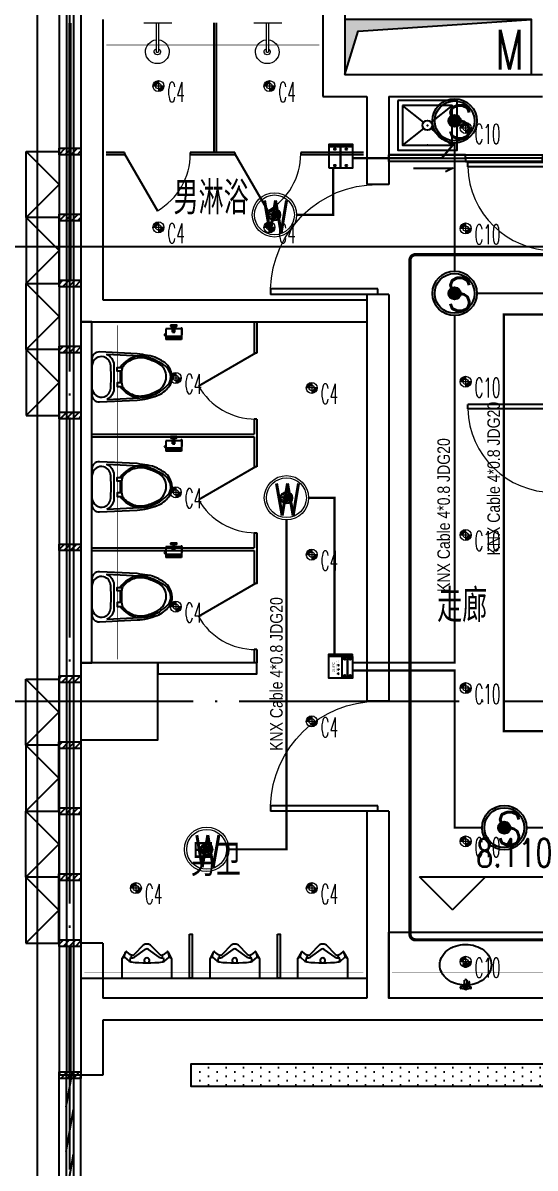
# Model space of a CAD drawing. Extents: x -621157 to 1764546, y -106808 to 741893.
# Drawn here: x 370495 to 375156, y 125754 to 136170 of the extents above; entities that cross this region are included whole.
import ezdxf
from ezdxf.enums import TextEntityAlignment as Align

# ---------------------------------------------------------------- set-up
doc = ezdxf.new("R2010")
doc.units = 0
doc.header["$LTSCALE"] = 1000
doc.header["$MEASUREMENT"] = 0
doc.linetypes.add('XREF-A-101-平面图_t3$0$__DASH', pattern=[0.35, 0.25, -0.1])
doc.linetypes.add('XREF-A-101-平面图_t3$0$DOTE', pattern=[2.42, 2, -0.2, 0.02, -0.2])
for name, color, linetype in [('0-底图', 7, 'Continuous'), ('abb-light', 7, 'Continuous'), ('KNX line', 3, 'Continuous'), ('L_ELEM', 40, 'Continuous'), ('push-button(abb)', 1, 'Continuous'), ('SIG_TEXT', 2, 'Continuous'), ('WIRE-控制', 6, 'Continuous'), ('WIRE-照明', 4, 'Continuous'), ('XREF-A-101-平面图_t3$0$A-COLUMN', 8, 'Continuous'), ('XREF-A-101-平面图_t3$0$A-CURTWALL', 8, 'Continuous'), ('XREF-A-101-平面图_t3$0$A-DIM_ELEV', 8, 'Continuous'), ('XREF-A-101-平面图_t3$0$A-DOTE', 8, 'Continuous'), ('XREF-A-101-平面图_t3$0$A-PUB_HATCH', 8, 'Continuous'), ('XREF-A-101-平面图_t3$0$A-ROOM-CH', 8, 'Continuous'), ('XREF-A-101-平面图_t3$0$A-SEE', 8, 'Continuous'), ('XREF-A-101-平面图_t3$0$A-WALL', 8, 'Continuous'), ('XREF-A-101-平面图_t3$0$A-WINDOW', 8, 'Continuous'), ('XREF-A-101-平面图_t3$0$A-开启符号', 8, 'Continuous'), ('XREF-A-101-平面图_t3$0$A-背衬铝板', 8, 'Continuous'), ('XREF-A-101-平面图_t3$0$I-FLOORING', 8, 'Continuous'), ('XREF-A-101-平面图_t3$0$I-FURNITURE', 8, 'Continuous'), ('XREF-A-101-平面图_t3$0$LVTRY', 8, 'Continuous'), ('XREF-A-101-平面图_t3$0$M-HOLE', 8, 'Continuous'), ('XREF-A-101-平面图_t3$0$wipess', 8, 'Continuous'), ('控制系统', 6, 'Continuous')]:
    doc.layers.add(name, color=color, linetype=linetype)
for name, color, linetype, lineweight in [('KNX微波占空', 4, 'Continuous', 0), ('LIGHT-INF', 6, 'Continuous', 0), ('XREF-A-101-平面图_t3$0$-DS-厨卫', 8, 'Continuous', 20)]:
    doc.layers.add(name, color=color, linetype=linetype, lineweight=lineweight)
doc.styles.add('_TEL_DIM', font='SIMPLEX', dxfattribs={"width": 0.8, "height": 3.5, "bigfont": 'HZTXT'})
doc.styles.add('arch_dim', font='arial.ttf', dxfattribs={"width": 0.8})
doc.styles.add('INF DIM', font='SIMPLEX.SHX', dxfattribs={"width": 0.7, "bigfont": 'hztxt.shx'})
doc.styles.add('SC-25', font='simfang.ttf', dxfattribs={"height": 90})
doc.styles.get("Standard").update_dxf_attribs({"font": 'romans.shx', "bigfont": 'HZDXC.SHX'})
doc.styles.add('XREF-A-101-平面图_t3$0$-HZDXCROMANS', font='ROMANS.shx', dxfattribs={"bigfont": 'HZDXC.shx'})
doc.styles.add('XREF-A-101-平面图_t3$0$A-STANDARD', font='SIMPLEX', dxfattribs={"bigfont": 'GBCBIG'})
doc.styles.add('XREF-A-101-平面图_t3$0$hzdxcROMANS', font='ROMANS', dxfattribs={"width": 0.8, "bigfont": 'HZDXC'})
doc.linetypes.add('Ground', pattern='A,0.75,-0.125,[135,sr.shx,S=0.1,R=0,X=-0.15,Y=0],0.125,-0.125', length=1.125)
doc.linetypes.add('LED', pattern='A,6,-3.5,["LED",Standard,S=2.54,R=0,X=-2.54,Y=-1.27],-4.8', length=14.3)

# ---------------------------------------------------------------- blocks, each defined once
blk = doc.blocks.new('XREF-A-101-平面图_t3$0$轴网(2)')
at = {"layer": 'XREF-A-101-平面图_t3$0$A-DOTE', "linetype": 'XREF-A-101-平面图_t3$0$DOTE'}
for p, q in [((0, -3300), (0, 43300)), ((-3300, 30000), (69800, 30000))]:
    blk.add_line(p, q, dxfattribs=at)
blk = doc.blocks.new('XREF-A-101-平面图_t3$0$柱网2F')
at = {"layer": 'XREF-A-101-平面图_t3$0$A-COLUMN'}
blk.add_lwpolyline([(100, -10350), (800, -10350), (800, -9650), (100, -9650)], close=True, dxfattribs=at)
blk = doc.blocks.new('XREF-A-101-平面图_t3$0$G$C869EB286')
at = {"layer": 'XREF-A-101-平面图_t3$0$A-WINDOW'}
h = blk.add_hatch(dxfattribs=at)
h.set_pattern_fill('ANSI31', color=256, scale=25)
h.set_pattern_definition([(45, (-143.957, -89940), (-28.0633, 28.0633), [])])
h.paths.add_polyline_path([(0, 60), (200, 60), (200, 0), (0, 0)])
blk.add_lwpolyline([(0, 60), (200, 60), (200, 0), (0, 0)], close=True, dxfattribs=at)
blk = doc.blocks.new('XREF-A-101-平面图_t3$0$ROOM')
at = {"layer": 'XREF-A-101-平面图_t3$0$A-ROOM-CH', "style": 'XREF-A-101-平面图_t3$0$-HZDXCROMANS', "width": 0.6}
for tag, p in [('中文房间名称', (0, -1000)), ('英文房间名称', (0, -1500))]:
    blk.add_attdef(tag, text='', height=300, dxfattribs=at).set_placement(p, align=Align.CENTER)
blk = doc.blocks.new('XREF-A-101-平面图_t3$0$dgdgd')
at = {"layer": 'XREF-A-101-平面图_t3$0$-DS-厨卫'}
blk.add_line((71084, -3852), (71064, -3852), dxfattribs=at)
for points in [[(71197, -3852), (70941, -3852)], [(71064, -3852), (71064, -4115)], [(71084, -3852), (71084, -4115)]]:
    blk.add_lwpolyline(points, dxfattribs=at)
for centre, radius, start, end in [((71074, -4114), 108, 95.306, 84.694), ((71074, -4114), 28.3, 110.6725, 69.3275), ((71074, -4112), 10.5, 197.2381, 342.7619)]:
    blk.add_arc(centre, radius, start, end, dxfattribs=at)
blk = doc.blocks.new('XREF-A-101-平面图_t3$0$A-VEGA-2-LAY-1-01（B栋办公楼）$0$$TCHSYS$APDOOR2D')
blk.add_line((0.5, 0), (0, 0.866))
at = {"lineweight": 13}
blk.add_arc((0.5, 0), 1, 120, 180, dxfattribs=at)
blk = doc.blocks.new('XREF-A-101-平面图_t3$0$URN--02')
blk.add_wipeout([(-457, 0), (0, 0), (0, -178), (-36, -240), (-36, -240), (-36, -241), (-37, -241), (-37, -241), (-37, -241), (-37, -241), (-38, -242), (-38, -242), (-39, -242), (-40, -243), (-41, -243), (-41, -243), (-42, -243), (-43, -243), (-44, -242), (-45, -242), (-45, -242), (-46, -241), (-47, -240), (-48, -239), (-52, -236), (-58, -231), (-64, -226), (-70, -221), (-76, -217), (-79, -214), (-83, -211), (-88, -209), (-84, -211), (-90, -209), (-95, -208), (-100, -208), (-104, -210), (-108, -211), (-112, -214), (-116, -219), (-120, -223), (-181, -285), (-198, -303), (-203, -306), (-211, -309), (-218, -311), (-222, -311), (-235, -311), (-244, -310), (-250, -308), (-257, -304), (-262, -300), (-271, -290), (-282, -279), (-294, -267), (-304, -257), (-314, -246), (-330, -230), (-339, -221), (-345, -215), (-352, -210), (-356, -209), (-361, -208), (-368, -209), (-378, -214), (-395, -228), (-412, -241), (-413, -242), (-415, -243), (-417, -243), (-420, -242), (-421, -240), (-457, -178)]).dxf.layer = 'XREF-A-101-平面图_t3$0$wipess'
at = {"color": 0, "linetype": 'Continuous'}
blk.add_lwpolyline([(-222, -311, 0.202919), (-195, -300), (-113, -216, -0.389432), (-79, -214), (-45, -241, 0.462615), (-36, -240), (0, -178), (0, 0), (-457, 0), (-457, -178), (-421, -240, 0.462594), (-412, -241), (-378, -214, -0.372868), (-345, -215), (-262, -300, 0.202811), (-235, -311)], format="xyb", close=True, dxfattribs=at)
at = {"color": 35}
for points in [[(-457, -178), (-439, -192, 0.359145), (-431, -192)], [(-85, -149, 0.063072), (-372, -149)], [(-237, -140, 5.328794), (-220, -140)], [(-67, -157, 0.147155), (-87, -149)], [(0, -178), (-18, -192, -0.359152), (-26, -192), (-67, -157)]]:
    blk.add_lwpolyline(points, format="xyb", dxfattribs=at)
at = {"color": 39}
for points in [[(-435, -194), (-422, -238)], [(-376, -188), (-383, -165)], [(-341, -193), (-243, -262)], [(-116, -193), (-214, -262)], [(-81, -188), (-74, -165)], [(-22, -194), (-35, -238)]]:
    blk.add_lwpolyline(points, dxfattribs=at)
at = {"color": 35}
blk.add_lwpolyline([(-390, -157), (-431, -192)], dxfattribs=at)
at = {"color": 39}
for points in [[(-370, -149, 0.147155), (-390, -157)], [(-372, -149, 0.460813), (-383, -165)], [(-341, -193, 0.216515), (-377, -186)], [(-376, -188, 0.333711), (-364, -197)], [(-80, -186, 0.216515), (-116, -193)], [(-93, -197, 0.33371), (-81, -188)], [(-74, -165, 0.460816), (-85, -149)], [(-243, -262, 0.319648), (-214, -262)]]:
    blk.add_lwpolyline(points, format="xyb", dxfattribs=at)
blk = doc.blocks.new('XREF-A-101-平面图_t3$0$$lvtry$00000194')
at = {"color": 0}
for p, q in [((-17, -27), (-17, -17)), ((17, -27), (17, -17))]:
    blk.add_line(p, q, dxfattribs=at)
blk.add_lwpolyline([(14, -39, -0.067374), (92, -53, -0.088152), (166, -93, -0.105269), (218, -155, -0.121685), (235, -224, -0.121685), (218, -292, -0.105269), (166, -355, -0.088152), (92, -394, -0.078966), (0, -409, -0.078966), (-92, -394, -0.088152), (-166, -355, -0.105269), (-218, -292, -0.121685), (-235, -224, -0.121685), (-218, -155, -0.105269), (-166, -93, -0.088152), (-92, -53, -0.059935), (-23, -40, -0.059935)], format="xyb", dxfattribs=at)
for centre, radius in [((0, -27), 16.7), ((0, -221), 20), ((0, -221), 15)]:
    blk.add_circle(centre, radius, dxfattribs=at)
for centre, radius, start, end in [((0, -17), 16.7, 0, 180), ((-40, -17), 10.1, 106.6096, 258.1648), ((-64, 250), 259, 274.7069, 282.3732), ((-75, -197), 173, 71.36, 79.1873), ((-29, -63), 6.77, 155.344, 308.3224), ((-171, 35), 166, 324.8411, 338.1337), ((-171, 35), 170, 324.8411, 331.3523), ((-29, -63), 3.37, 155.344, 308.3224), ((100, -178), 170, 132.3141, 138.8253), ((100, -178), 166, 125.5327, 138.8253), ((-12, -42), 10.6, 201.8924, 261.774), ((-381, -99), 372, 2.3982, 6.7627), ((0, -80), 9.9, 201.7837, 338.2163), ((64, 250), 259, 257.6268, 265.2931), ((381, -99), 372, 170.1008, 177.6018), ((75, -197), 173, 100.8127, 110.4191), ((40, -17), 10.1, 281.8352, 73.3904)]:
    blk.add_arc(centre, radius, start, end, dxfattribs=at)
for p in [(0, -27), (0, -221)]:
    blk.add_point(p, dxfattribs=at)
blk = doc.blocks.new('XREF-A-101-平面图_t3$0$马桶A')
blk.add_wipeout([(227, 298), (227, 304), (226, 310), (225, 316), (223, 322), (221, 328), (219, 333), (215, 338), (212, 343), (207, 347), (203, 351), (198, 355), (193, 358), (187, 361), (181, 363), (175, 364), (169, 365), (163, 365), (-163, 365), (-169, 365), (-175, 364), (-181, 363), (-187, 361), (-193, 358), (-198, 355), (-203, 351), (-207, 347), (-212, 343), (-215, 338), (-219, 333), (-221, 328), (-224, 322), (-225, 316), (-226, 310), (-227, 304), (-227, 298), (-211, -47), (-208, -78), (-203, -108), (-197, -139), (-170, -228), (-164, -243), (-156, -259), (-148, -273), (-137, -287), (-115, -312), (-90, -335), (-82, -342), (-73, -348), (-63, -353), (-53, -357), (-43, -361), (-32, -363), (-22, -365), (-11, -365), (0, -365), (16, -363), (31, -360), (47, -356), (62, -350), (76, -343), (90, -335), (102, -327), (114, -317), (124, -306), (133, -294), (141, -281), (169, -230), (179, -209), (187, -186), (193, -163), (196, -140), (211, -47)]).dxf.layer = 'XREF-A-101-平面图_t3$0$wipess'
at = {"color": 35, "linetype": 'ByBlock'}
blk.add_line((53, 109), (-53, 109), dxfattribs=at)
at = {"color": 0, "linetype": 'Continuous'}
blk.add_lwpolyline([(227, 298, 0.431726), (163, 365), (-163, 365, 0.431435), (-227, 298), (-211, -47, 0.05293), (-197, -139, 0.015625), (-170, -228, 0.092508), (-137, -287, 0.041886), (-90, -335, 0.199313), (0, -365, 0.124065), (90, -335, 0.122705), (141, -281, 0.00916), (169, -230, 0.093585), (196, -140, -0.024039), (211, -47)], format="xyb", close=True, dxfattribs=at)
at = {"color": 35}
for points in [[(-101, 194), (0, 190), (101, 194, 0.31346), (183, 257, 0.214355), (170, 326, 0.233297), (103, 365), (-107, 365, 0.214741), (-170, 326, 0.214469), (-182, 253, 0.149897), (-150, 211, 0.149897), (-101, 194)], [(-204, 229), (-189, -72, 0.039846), (-181, -133, 0.096207), (-126, -263, 0.060028), (-69, -329, 0.204422), (0, -353, 0.133941), (69, -329, 0.129163), (125, -263, -0.000598), (157, -200, 0.056687), (181, -133, 0.051135), (189, -72), (204, 229, -0.272391), (111, 165), (-111, 165, -0.270676), (-204, 229)], [(107, 73, 0.09365), (83, 89, 0.098915), (54, 95), (-55, 95, 0.096282), (-83, 89, 0.096282), (-108, 73, 0.05557), (-140, 34, 0.05557), (-163, -11, 0.092989), (-174, -76, 0.063501), (-167, -129, 0.057856), (-124, -235, 0.268831), (0, -311, 0.294074), (124, -235, 0.034416), (167, -129, 0.087024), (174, -76, 0.134611), (140, 34, 0.061058), (107, 73)]]:
    blk.add_lwpolyline(points, format="xyb", close=True, dxfattribs=at)
at = {"color": 35, "linetype": 'ByBlock'}
for points in [[(-53, 95), (-53, 136), (-87, 136), (-87, 88)], [(53, 95), (53, 136), (86, 136), (86, 88)]]:
    blk.add_lwpolyline(points, dxfattribs=at)
for centre, start, end in [((52, -92), 124.5259, 171.7782), ((-52, -92), 8.2064, 55.4741)]:
    blk.add_arc(centre, 244, start, end, dxfattribs=at)
blk = doc.blocks.new('XREF-A-101-平面图_t3$0$A$C12754C8C')
at = {"layer": 'XREF-A-101-平面图_t3$0$I-FURNITURE', "color": 8}
for p, q in [((110, 122), (55, 122)), ((10, 30), (155, 30)), ((10, 21), (155, 21)), ((10, 14), (155, 14)), ((10, 8), (155, 8)), ((10, 4), (155, 4))]:
    blk.add_line(p, q, dxfattribs=at)
at = {"layer": 'XREF-A-101-平面图_t3$0$I-FURNITURE'}
for p, q in [((77, 120), (77, 80)), ((87, 120), (87, 80)), ((0, 39), (0, 44)), ((10, 49), (5, 49)), ((6, 39), (6, 40)), ((9, 43), (10, 43)), ((10, 96), (10, 0)), ((72, 96), (10, 96)), ((72, 68), (72, 96)), ((72, 93), (77, 93)), ((72, 87), (77, 87)), ((72, 68), (92, 68)), ((77, 80), (87, 80)), ((87, 93), (92, 93)), ((87, 87), (92, 87)), ((92, 68), (92, 96)), ((155, 96), (92, 96)), ((151, 101), (151, 96)), ((155, 96), (155, 0)), ((157, 101), (157, 44)), ((155, 0), (10, 0))]:
    blk.add_line(p, q, dxfattribs=at)
blk.add_lwpolyline([(55, 130), (55, 122, 0.414214), (57, 120), (108, 120, 0.414214), (110, 122), (110, 130)], format="xyb", close=True, dxfattribs=at)
for centre, radius, start, end in [((5, 44), 5, 90, 180), ((3, 39), 3, 180, 0), ((9, 40), 3, 90, 180), ((154, 101), 3, 0, 180), ((154, 44), 3, 286.1013, 360)]:
    blk.add_arc(centre, radius, start, end, dxfattribs=at)
blk = doc.blocks.new('XREF-A-101-平面图_t3$0$SANITARYWARELIB$SYSLIB$00000026')
at = {"color": 0}
for p, q in [((-250, -50, 0), (-39, -219, 0)), ((39, -219, 0), (250, -50, 0)), ((-250, -450, 0), (-39, -281, 0)), ((39, -281, 0), (250, -450, 0))]:
    blk.add_line(p, q, dxfattribs=at)
at = {"color": 0, "elevation": 0}
for points in [[(300, -500), (300, 0), (-300, 0), (-300, -500)], [(250, -450), (250, -50), (-250, -50), (-250, -450)]]:
    blk.add_lwpolyline(points, close=True, dxfattribs=at)
at = {"color": 0}
blk.add_circle((0, -250, 0), 50, dxfattribs=at)
for p in [(0, -50, 0), (0, -250, 0)]:
    blk.add_point(p, dxfattribs=at)
blk = doc.blocks.new('XREF-A-101-平面图_t3$0$G$CCB870F7D')
at = {"layer": 'XREF-A-101-平面图_t3$0$I-FLOORING'}
blk.add_line((0, -12420), (0, -12570), dxfattribs=at)
at = {"layer": 'XREF-A-101-平面图_t3$0$I-FURNITURE', "color": 251, "ltscale": 0.5}
blk.add_lwpolyline([(2800, -4930), (4200, -4930), (4200, -4990), (2800, -4990)], close=True, dxfattribs=at)
at = {"layer": 'XREF-A-101-平面图_t3$0$LVTRY'}
for p, q in [((1210, -3730), (1210, -4910)), ((1230, -3730), (1230, -4910)), ((395, -4910), (230, -4910)), ((395, -4930), (230, -4930)), ((395, -4910), (395, -4930)), ((395, -4910), (395, -4930)), ((1400, -4910), (995, -4910)), ((995, -4910), (995, -4930)), ((1400, -4930), (995, -4930)), ((1400, -4910), (1400, -4930)), ((2570, -4910), (2000, -4910)), ((2000, -4910), (2000, -4930)), ((2000, -4910), (2000, -4930)), ((2570, -4930), (2000, -4930)), ((1576, -6450), (1576, -6733)), ((1601, -6450), (1601, -6733)), ((1576, -7333), (1576, -7471)), ((1601, -7333), (1601, -7483)), ((100, -7471), (1576, -7471)), ((100, -7496), (1576, -7496)), ((1576, -7496), (1576, -7767)), ((1601, -7483), (1601, -7767)), ((1601, -7767), (1576, -7767)), ((1576, -8367), (1576, -8504)), ((1576, -8367), (1601, -8367)), ((100, -8504), (1576, -8504)), ((100, -8529), (1576, -8529)), ((1576, -8529), (1576, -8830)), ((1576, -9430), (1576, -9550)), ((1601, -9430), (1601, -9550)), ((0, -12420), (2600, -12420))]:
    blk.add_line(p, q, dxfattribs=at)
for points in [[(2800, -4960), (3500, -4960), (3500, -4930), (2800, -4930)], [(3500, -4990), (4200, -4990), (4200, -4960), (3500, -4960)], [(700, -9650), (1601, -9650), (1601, -9550), (700, -9550)], [(987, -12020), (1012, -12020), (1012, -12420), (987, -12420)], [(1787, -12020), (1812, -12020), (1812, -12420), (1787, -12420)], [(5100, -12600), (2800, -12600), (2800, -12000), (5100, -12000)]]:
    blk.add_lwpolyline(points, close=True, dxfattribs=at)
for points in [[(3026, -5050), (3385, -5050), (3316, -5085)], [(1601, -6733), (1576, -6733)], [(1601, -7333), (1576, -7333)], [(1601, -8367), (1601, -8830), (1576, -8830)], [(1601, -9430), (1576, -9430)]]:
    blk.add_lwpolyline(points, dxfattribs=at)
at = {"layer": 'XREF-A-101-平面图_t3$0$LVTRY', "xscale": -1, "rotation": 359.9999999999998}
for p in [(71769, 122), (72769, 122)]:
    blk.add_blockref('XREF-A-101-平面图_t3$0$dgdgd', p, dxfattribs=at)
at = {"layer": 'XREF-A-101-平面图_t3$0$LVTRY'}
for name, p, xscale, yscale, zscale, rotation in [('XREF-A-101-平面图_t3$0$SANITARYWARELIB$SYSLIB$00000026', (3152, -4887, 0), 0.9, 0.9, 0.9, 180), ('XREF-A-101-平面图_t3$0$A-VEGA-2-LAY-1-01（B栋办公楼）$0$$TCHSYS$APDOOR2D', (1588, -7033), -600, -600, 25, 269.9999999994639), ('XREF-A-101-平面图_t3$0$A-VEGA-2-LAY-1-01（B栋办公楼）$0$$TCHSYS$APDOOR2D', (1588, -8067), -600, -600, 25, 269.9999999994639), ('XREF-A-101-平面图_t3$0$A-VEGA-2-LAY-1-01（B栋办公楼）$0$$TCHSYS$APDOOR2D', (1588, -9130), -600, -600, 25, 269.9999999994622)]:
    blk.add_blockref(name, p, dxfattribs=dict(at, xscale=xscale, yscale=yscale, zscale=zscale, rotation=rotation))
at = {"layer": 'XREF-A-101-平面图_t3$0$LVTRY', "xscale": -600, "yscale": -600, "zscale": 25}
for p in [(695, -4920), (1700, -4920)]:
    blk.add_blockref('XREF-A-101-平面图_t3$0$A-VEGA-2-LAY-1-01（B栋办公楼）$0$$TCHSYS$APDOOR2D', p, dxfattribs=at)
at = {"layer": 'XREF-A-101-平面图_t3$0$LVTRY', "extrusion": (0, 0, -1), "xscale": -1, "zscale": -1}
for p in [(-761, -6610), (-761, -7626), (-761, -8592)]:
    blk.add_blockref('XREF-A-101-平面图_t3$0$A$C12754C8C', p, dxfattribs=at)
at = {"layer": 'XREF-A-101-平面图_t3$0$LVTRY'}
for name, p, rotation in [('XREF-A-101-平面图_t3$0$马桶A', (465, -6950), 89.99999999999984), ('XREF-A-101-平面图_t3$0$马桶A', (465, -7950), 89.99999999999984), ('XREF-A-101-平面图_t3$0$马桶A', (465, -8950), 89.99999999999984), ('XREF-A-101-平面图_t3$0$$lvtry$00000194', (3501, -12521), 180.3060095053976)]:
    blk.add_blockref(name, p, dxfattribs=dict(at, rotation=rotation))
blk.add_lwpolyline([(0, -6450), (0, -9550), (100, -9550), (100, -6450)], close=True, dxfattribs=at)
at = {"layer": 'XREF-A-101-平面图_t3$0$LVTRY', "rotation": 179.9999999999999}
for p in [(371, -12420), (1171, -12420), (1971, -12420)]:
    blk.add_blockref('XREF-A-101-平面图_t3$0$URN--02', p, dxfattribs=at)
blk = doc.blocks.new('XREF-A-101-平面图_t3$0$DOOR2DLIB$SYSLIB$00000107')
at = {"color": 0}
for p, q in [((0.45, 0.975), (0.5, 0.975)), ((0.45, 0), (0.45, 0.975)), ((0.5, 0), (0.5, 0.975)), ((0.5, 0), (0.45, 0))]:
    blk.add_line(p, q, dxfattribs=at)
at = {"color": 0, "lineweight": 13}
blk.add_arc((0.475, 0), 0.975, 91.4693, 180, dxfattribs=at)
blk = doc.blocks.new('XREF-A-101-平面图_t3$0$WINDOW2DLIB$SYSLIB$00000012')
at = {"color": 0}
for points in [[(-0.5, 0.5), (-0.5, -0.5)], [(0.5, 0.5), (-0.5, 0.5)], [(0.5, -0.5), (0.5, 0.5)], [(-0.5, 0.1667), (0.5, 0.1667)], [(-0.3839, -0.1667), (-0.448, 0.1667)], [(-0.3159, -0.1667), (-0.38, 0.1667)], [(-0.2479, -0.1667), (-0.312, 0.1667)], [(-0.1799, -0.1667), (-0.244, 0.1667)], [(-0.1119, -0.1667), (-0.176, 0.1667)], [(-0.0439, -0.1667), (-0.108, 0.1667)], [(0.0241, -0.1667), (-0.04, 0.1667)], [(0.0921, -0.1667), (0.028, 0.1667)], [(0.16, -0.1667), (0.0959, 0.1667)], [(0.228, -0.1667), (0.1639, 0.1667)], [(0.296, -0.1667), (0.2319, 0.1667)], [(0.364, -0.1667), (0.2999, 0.1667)], [(0.432, -0.1667), (0.3679, 0.1667)], [(0.5, -0.1667), (0.4359, 0.1667)], [(-0.4519, -0.1667), (-0.5, 0.0836)], [(-0.5, -0.1667), (0.5, -0.1667)], [(0.5, -0.5), (-0.5, -0.5)]]:
    blk.add_lwpolyline(points, dxfattribs=at)
blk = doc.blocks.new('XREF-A-101-平面图_t3')
at = {"layer": 'XREF-A-101-平面图_t3$0$A-PUB_HATCH'}
h = blk.add_hatch(dxfattribs=at)
h.set_pattern_fill('DOTS', color=256, scale=50, angle=270)
h.set_pattern_definition([(270, (200100, 365905), (79.375, -39.6875), [0, -79.375])])
h.paths.add_polyline_path([(207400, 126500), (207400, 126700), (201100, 126700), (201100, 126500)])
at = {"layer": 'XREF-A-101-平面图_t3$0$A-CURTWALL'}
for p, q in [((199900, 140100), (199900, 126600)), ((199967, 140033), (199967, 126600)), ((200033, 139967), (200033, 126600)), ((200100, 126600), (199900, 126600))]:
    blk.add_line(p, q, dxfattribs=at)
at = {"layer": 'XREF-A-101-平面图_t3$0$A-WALL'}
for p, q in [((200100, 127200), (200100, 126600)), ((202800, 127100), (200300, 127100)), ((200300, 127100), (200300, 126600)), ((205300, 127100), (202800, 127100)), ((200300, 126600), (200100, 126600))]:
    blk.add_line(p, q, dxfattribs=at)
at = {"layer": 'XREF-A-101-平面图_t3$0$A-开启符号', "linetype": 'Continuous'}
for points in [[(199600, 135000), (199900, 135000), (199900, 134400), (199600, 134400)], [(199600, 133800), (199900, 133800), (199900, 134400), (199600, 134400)], [(199600, 133800), (199900, 133800), (199900, 133200), (199600, 133200)], [(199600, 132600), (199900, 132600), (199900, 133200), (199600, 133200)], [(199598, 130200), (199898, 130200), (199898, 129600), (199598, 129600)], [(199598, 129000), (199898, 129000), (199898, 129600), (199598, 129600)], [(199598, 129000), (199898, 129000), (199898, 128400), (199598, 128400)], [(199598, 127800), (199898, 127800), (199898, 128400), (199598, 128400)]]:
    blk.add_lwpolyline(points, close=True, dxfattribs=at)
for points in [[(199600, 135000), (199900, 134700), (199600, 134400)], [(199600, 133800), (199900, 134100), (199600, 134400)], [(199600, 133800), (199900, 133500), (199600, 133200)], [(199600, 132600), (199900, 132900), (199600, 133200)], [(199598, 130200), (199898, 129900), (199598, 129600)], [(199598, 129000), (199898, 129300), (199598, 129600)], [(199598, 129000), (199898, 128700), (199598, 128400)], [(199598, 127800), (199898, 128100), (199598, 128400)]]:
    blk.add_lwpolyline(points, dxfattribs=at)
at = {"layer": 'XREF-A-101-平面图_t3$0$A-背衬铝板', "color": 6, "linetype": 'XREF-A-101-平面图_t3$0$__DASH', "ltscale": 0.5, "const_width": 30}
for points in [[(200000, 133830), (200000, 136170)], [(200000, 127770), (200000, 126630)]]:
    blk.add_lwpolyline(points, dxfattribs=at)
at = {"layer": 'XREF-A-101-平面图_t3$0$M-HOLE'}
blk.add_lwpolyline([(207400, 126500), (207400, 126700), (201100, 126700), (201100, 126500)], close=True, dxfattribs=at)
blk.add_blockref('XREF-A-101-平面图_t3$0$G$CCB870F7D', (200100, 139900))
at = {"layer": 'XREF-A-101-平面图_t3$0$A-WINDOW', "rotation": 180}
blk.add_blockref('XREF-A-101-平面图_t3$0$G$C869EB286', (200100, 126630), dxfattribs=at)
at = {"layer": 'XREF-A-101-平面图_t3$0$A-WINDOW', "xscale": 6000.000000003973, "yscale": 200, "zscale": 6000.000000003973, "rotation": 270.0000000000036}
blk.add_blockref('XREF-A-101-平面图_t3$0$WINDOW2DLIB$SYSLIB$00000012', (200000, 123600), dxfattribs=at)
at = {"layer": 'XREF-A-101-平面图_t3$0$A-PUB_HATCH'}
h = blk.add_hatch(color=256, dxfattribs=at)
h.dxf.hatch_style = 1
h.paths.add_polyline_path([(204200, 136200), (202500, 136200), (202500, 135700), (202622, 136096)])
at = {"layer": 'XREF-A-101-平面图_t3$0$A-CURTWALL'}
blk.add_line((200100, 139900), (200100, 126600), dxfattribs=at)
at = {"layer": 'XREF-A-101-平面图_t3$0$A-DIM_ELEV'}
for p, q in [((203481, 128103), (203181, 128403)), ((203181, 128403), (204338, 128403)), ((203481, 128103), (203781, 128403))]:
    blk.add_line(p, q, dxfattribs=at)
at = {"layer": 'XREF-A-101-平面图_t3$0$A-SEE'}
blk.add_lwpolyline([(238100, 140100), (238100, 140300), (199700, 140300), (199700, 111000)], dxfattribs=at)
at = {"layer": 'XREF-A-101-平面图_t3$0$A-WALL'}
for p, q in [((202300, 136300), (202300, 135500)), ((202500, 136300), (202500, 135700)), ((200100, 136200), (200100, 133450)), ((200300, 136200), (200300, 133650)), ((202500, 135700), (202800, 135700)), ((202800, 135700), (204300, 135700)), ((202300, 135500), (202700, 135500)), ((202700, 135500), (202700, 134700)), ((202900, 135500), (202900, 134700)), ((202900, 135500), (204300, 135500)), ((200300, 133650), (202700, 133650)), ((202700, 133700), (202700, 130000)), ((202700, 133650), (202700, 133450)), ((202900, 133700), (202900, 130000)), ((200100, 133450), (202700, 133450)), ((202700, 129000), (202700, 127300)), ((202900, 129000), (202900, 127300)), ((200100, 127800), (200100, 127200)), ((200300, 127800), (200100, 127800)), ((200300, 127800), (200300, 127300)), ((202700, 127300), (200300, 127300)), ((205200, 127300), (202900, 127300))]:
    blk.add_line(p, q, dxfattribs=at)
for points in [[(202900, 134700), (202700, 134700)], [(202900, 133700), (202700, 133700)], [(202900, 130000), (202700, 130000)], [(202900, 129000), (202700, 129000)]]:
    blk.add_lwpolyline(points, dxfattribs=at)
at = {"layer": 'XREF-A-101-平面图_t3$0$M-HOLE'}
blk.add_lwpolyline([(202500, 135700), (204200, 135700), (204200, 136200), (202500, 136200)], close=True, dxfattribs=at)
blk.add_lwpolyline([(204200, 136200), (202500, 136200), (202500, 135700), (202622, 136096), (204200, 136200)], dxfattribs=at)
at = {"layer": 'XREF-A-101-平面图_t3$0$A-COLUMN'}
blk.add_blockref('XREF-A-101-平面图_t3$0$柱网2F', (200000, 140000), dxfattribs=at)
at = {"layer": 'XREF-A-101-平面图_t3$0$A-DOTE'}
blk.add_blockref('XREF-A-101-平面图_t3$0$轴网(2)', (200000, 100000), dxfattribs=at)
at = {"layer": 'XREF-A-101-平面图_t3$0$A-ROOM-CH'}
ref = blk.add_blockref('XREF-A-101-平面图_t3$0$ROOM', (201284, 135428), dxfattribs=at)
ref.add_attrib('中文房间名称', '男淋浴', dxfattribs={"height": 300, "style": 'XREF-A-101-平面图_t3$0$-HZDXCROMANS', "width": 0.8}).set_placement((201284, 134428), align=Align.CENTER)
ref = blk.add_blockref('XREF-A-101-平面图_t3$0$ROOM', (203569, 131720), dxfattribs=at)
ref.add_attrib('中文房间名称', '走廊', dxfattribs={"height": 300, "style": 'XREF-A-101-平面图_t3$0$-HZDXCROMANS', "width": 0.8}).set_placement((203569, 130720), align=Align.CENTER)
ref = blk.add_blockref('XREF-A-101-平面图_t3$0$ROOM', (201328, 129409), dxfattribs=at)
ref.add_attrib('中文房间名称', '男卫', dxfattribs={"height": 300, "style": 'XREF-A-101-平面图_t3$0$-HZDXCROMANS', "width": 0.8}).set_placement((201328, 128409), align=Align.CENTER)
at = {"layer": 'XREF-A-101-平面图_t3$0$A-WINDOW', "rotation": 180}
for p in [(200100, 135030), (200100, 133830), (200100, 132630), (200100, 131430), (200100, 130230), (200100, 129030), (200100, 127830)]:
    blk.add_blockref('XREF-A-101-平面图_t3$0$G$C869EB286', p, dxfattribs=at)
at = {"layer": 'XREF-A-101-平面图_t3$0$A-WINDOW', "rotation": 270.0000000000008}
for p, xscale, yscale, zscale in [((204400, 134500), -800, -800, -800), ((202800, 134200), 1000, -1000, 1000), ((204400, 132300), -800, -800, -800), ((202800, 129500), 1000, -1000, 1000)]:
    blk.add_blockref('XREF-A-101-平面图_t3$0$DOOR2DLIB$SYSLIB$00000107', p, dxfattribs=dict(at, xscale=xscale, yscale=yscale, zscale=zscale))
at = {"layer": 'XREF-A-101-平面图_t3$0$A-WINDOW'}
for p in [(199900, 134370), (199900, 133170), (199898, 129570), (199898, 128370)]:
    blk.add_blockref('XREF-A-101-平面图_t3$0$G$C869EB286', p, dxfattribs=at)
at = {"layer": 'XREF-A-101-平面图_t3$0$A-DIM_ELEV', "color": 7, "style": 'XREF-A-101-平面图_t3$0$A-STANDARD', "width": 0.705882}
blk.add_text('8.110', height=255, dxfattribs=at).set_placement((203696, 128493))
at = {"layer": 'XREF-A-101-平面图_t3$0$M-HOLE', "style": 'XREF-A-101-平面图_t3$0$hzdxcROMANS', "width": 0.7}
blk.add_text('M', height=360, dxfattribs=at).set_placement((203871, 135746))
blk = doc.blocks.new('*U24682')
h = blk.add_hatch(color=8)
h.dxf.hatch_style = 1
h.paths.add_polyline_path([(-50, 0), (-24, 0, -0.414214), (0, 24), (0, 50, 0.414214)])
h.paths.add_polyline_path([(0, -24), (0, -50, 0.414214), (50, 0), (24, 0, -0.414214)])
at = {"color": 8}
for points in [[(50, 0), (-50, 0)], [(0, 50), (0, -50)]]:
    blk.add_lwpolyline(points, dxfattribs=at)
blk.add_circle((0, 0), 50)
blk.add_circle((0, 0), 24.5, dxfattribs=at)
at = {"style": 'INF DIM', "width": 0.5}
blk.add_text('C10', height=180, dxfattribs=at).set_placement((81, -144))
blk = doc.blocks.new('A$C6b6344d6')
h = blk.add_hatch(color=8)
h.dxf.hatch_style = 1
h.paths.add_polyline_path([(-50, 0), (-24, 0, -0.414214), (0, 24), (0, 50, 0.414214)])
h.paths.add_polyline_path([(0, -24), (0, -50, 0.414214), (50, 0), (24, 0, -0.414214)])
at = {"color": 8}
for points in [[(50, 0), (-50, 0)], [(0, 50), (0, -50)]]:
    blk.add_lwpolyline(points, dxfattribs=at)
blk.add_circle((0, 0), 50)
blk.add_circle((0, 0), 24.5, dxfattribs=at)
at = {"style": 'INF DIM', "width": 0.5}
blk.add_text('C4', height=180, dxfattribs=at).set_placement((81, -144))
blk = doc.blocks.new('G$CDFF05B24')
at = {"layer": 'LIGHT-INF', "color": 6, "linetype": 'LED', "ltscale": 0.05, "const_width": 5}
for points in [[(330, -4030), (2270, -4030)], [(430, -9620), (430, -6580)], [(2670, -12470), (130, -12470)], [(2930, -12470), (5170, -12470)]]:
    blk.add_lwpolyline(points, dxfattribs=at)
at = {"layer": 'LIGHT-INF', "color": 6}
for name, p in [('A$C6b6344d6', (805, -4405)), ('A$C6b6344d6', (1815, -4405)), ('*U24682', (3600, -4786)), ('A$C6b6344d6', (805, -5690)), ('A$C6b6344d6', (1815, -5690)), ('*U24682', (3600, -5700)), ('A$C6b6344d6', (963, -7060)), ('*U24682', (3600, -7094)), ('A$C6b6344d6', (2200, -7150)), ('A$C6b6344d6', (963, -8100)), ('*U24682', (3600, -8488)), ('A$C6b6344d6', (2200, -8667)), ('A$C6b6344d6', (963, -9140)), ('*U24682', (3600, -9881)), ('A$C6b6344d6', (2200, -10183)), ('*U24682', (3600, -11275)), ('A$C6b6344d6', (600, -11700)), ('A$C6b6344d6', (2200, -11700))]:
    blk.add_blockref(name, p, dxfattribs=at)
at = {"layer": 'LIGHT-INF', "color": 6, "linetype": 'LED', "ltscale": 0.05}
blk.add_blockref('*U24682', (3600, -12370), dxfattribs=at)
blk = doc.blocks.new('804')
at = {"layer": '控制系统'}
for p, q in [((27.2, 0), (-27.2, 0)), ((25.1, 10.4), (-25.1, -10.4)), ((-25.1, 10.4), (25.1, -10.4)), ((-19.2, 19.2), (19.2, -19.2)), ((19.2, 19.2), (-19.2, -19.2)), ((-10.4, 25.1), (10.4, -25.1)), ((10.4, 25.1), (-10.4, -25.1)), ((0, 27.2), (0, -27.2))]:
    blk.add_line(p, q, dxfattribs=at)
for radius in [112.4, 100.9, 31, 27.2]:
    blk.add_circle((0, 0), radius, dxfattribs=at)
at = {"color": 7, "style": '_TEL_DIM', "width": 0.8}
blk.add_text('s', height=250, dxfattribs=at).set_placement((-46.3, -88.8))
blk = doc.blocks.new('KNX微波占空')
at = {"layer": 'KNX微波占空'}
for p, q in [((11042.8, 35208), (10993.9, 35208)), ((11040.9, 35217.3), (10995.8, 35198.6)), ((10995.8, 35217.3), (11040.9, 35198.6)), ((11001.1, 35225.3), (11035.6, 35190.7)), ((11035.6, 35225.3), (11001.1, 35190.7)), ((11009, 35230.6), (11027.7, 35185.4)), ((11027.7, 35230.6), (11009, 35185.4)), ((11018.4, 35232.4), (11018.4, 35183.6))]:
    blk.add_line(p, q, dxfattribs=at)
for radius in [100.8, 90.6, 27.8, 24.4]:
    blk.add_circle((11018.4, 35208), radius, dxfattribs=at)
at = {"layer": 'KNX微波占空', "style": '_TEL_DIM', "width": 0.8}
blk.add_text('W', height=145.9, dxfattribs=at).set_placement((10963.4, 35126.9))
blk = doc.blocks.new('95')
at = {"color": 0}
for points in [[(0, 1977), (2007, 1977), (2007, 0), (0, 0)], [(0, 1977), (1807, 1977), (1807, 1002), (0, 1002)], [(1807, 1977), (2007, 1977), (2007, 0), (1807, 0)], [(0, 1002), (1807, 1002), (1807, 0), (0, 0)]]:
    blk.add_lwpolyline(points, close=True, dxfattribs=at)
for centre in [(214, 1489), (1592, 1489), (214, 514), (1592, 514)]:
    blk.add_circle(centre, 68, dxfattribs=at)
blk = doc.blocks.new('A$C5C940A98')
at = {"layer": 'abb-light'}
h = blk.add_hatch(dxfattribs=at)
h.set_pattern_fill('AR-SAND', color=0, style=0)
h.set_pattern_definition([(37.5, (-341033.5876, -432534.711), (-0.062993358, 1.926823769), [0, -1.52, 0, -1.7, 0, -1.625]), (7.5, (-341033.5876, -432534.711), (1.769776705, 2.822146065), [0, -0.82, 0, -1.37, 0, -0.525]), (327.5, (-341034.8176, -432534.711), (3.114141862, 0.0056590535), [0, -0.5, 0, -1.8, 0, -2.35]), (317.5, (-341034.8176, -432534.711), (3.006126605, 0.877675565), [0, -0.25, 0, -1.18, 0, -1.35])])
h.paths.add_polyline_path([(0.4, 2), (0.4, 2.4), (0.8, 2.4), (0.8, 2), (1.2, 2), (1.2, 1), (1, 1), (1, 0), (0.7, 0), (0.7, 1), (0.5, 1), (0.5, 0), (0.2, 0), (0.2, 1), (0, 1), (0, 2)])
at = {"layer": 'abb-light', "color": 0}
for p, q in [((0.4, 2), (0, 2)), ((0, 2), (0, 1)), ((0, 1), (0.2, 1)), ((0.2, 1), (0.2, 0)), ((0.2, 0), (0.5, 0)), ((0.4, 2), (0.4, 2.4)), ((0.4, 2.4), (0.8, 2.4)), ((0.5, 1), (0.5, 0)), ((0.5, 1), (0.7, 1)), ((0.7, 1), (0.7, 0)), ((0.7, 0), (1, 0)), ((0.8, 2.4), (0.8, 2)), ((0.8, 2), (1.2, 2)), ((1.2, 1), (1, 1)), ((1, 1), (1, 0)), ((1.2, 2), (1.2, 1))]:
    blk.add_line(p, q, dxfattribs=at)
blk = doc.blocks.new('17')
at = {"layer": 'push-button(abb)'}
h = blk.add_hatch(dxfattribs=at)
h.set_pattern_fill('AR-SAND', color=0, scale=0.156714, style=0)
h.set_pattern_definition([(37.5, (-5343464.5088, -6777426.59262), (-0.009871945873, 0.3019604054384), [0, -0.238205394623, 0, -0.2664139281965, 0, -0.254660372541]), (7.5, (-5343464.5088, -6777426.59262), (0.277348920048, 0.442270011284), [0, -0.128505541836, 0, -0.214698283311, 0, -0.08227488959]), (327.5, (-5343464.70156, -6777426.59262), (0.488029862559, 0.000886853343), [0, -0.078357037705, 0, -0.2820853357375, 0, -0.368278077213]), (317.5, (-5343464.70156, -6777426.59262), (0.4711023514, 0.137544114668), [0, -0.0391785188524, 0, -0.1849226089835, 0, -0.211564001803])])
edge = h.paths.add_edge_path()
edge.add_line((952, 1036), (952, 1043))
edge = h.paths.add_edge_path()
edge.add_line((952, 1043), (958, 1043))
edge = h.paths.add_edge_path()
edge.add_line((958, 1043), (958, 1036))
edge = h.paths.add_edge_path()
edge.add_line((958, 1036), (964, 1036))
edge = h.paths.add_edge_path()
edge.add_line((964, 1036), (964, 1021))
edge = h.paths.add_edge_path()
edge.add_line((964, 1021), (961, 1021))
edge = h.paths.add_edge_path()
edge.add_line((961, 1021), (961, 1005))
edge = h.paths.add_edge_path()
edge.add_line((952, 1036), (946, 1036))
edge = h.paths.add_edge_path()
edge.add_line((946, 1036), (946, 1021))
edge = h.paths.add_edge_path()
edge.add_line((946, 1021), (949, 1021))
edge = h.paths.add_edge_path()
edge.add_line((949, 1021), (949, 1005))
edge = h.paths.add_edge_path()
edge.add_line((949, 1005), (953, 1005))
edge = h.paths.add_edge_path()
edge.add_line((957, 1005), (961, 1005))
edge = h.paths.add_edge_path()
edge.add_line((953, 1021), (953, 1005))
edge = h.paths.add_edge_path()
edge.add_line((957, 1021), (957, 1005))
edge = h.paths.add_edge_path()
edge.add_line((953, 1021), (957, 1021))
at = {"color": 0}
for p, q in [((1625, 1603), (1659, 1639)), ((1628, 1378), (1662, 1342)), ((1659, 1639), (1693, 1603)), ((1662, 1342), (1696, 1378))]:
    blk.add_line(p, q, dxfattribs=at)
blk.add_line((1581, 0), (1750, 0))
for points in [[(0, 0), (0, 1730), (1750, 1730), (1750, 0)], [(1581, 0), (1581, 1730), (1750, 1730), (1750, 0)], [(1693, 1603), (1625, 1603)], [(1628, 1378), (1696, 1378)]]:
    blk.add_lwpolyline(points, dxfattribs=at)
for points in [[(1581, 1730), (1750, 1730), (1750, 1482), (1581, 1482)], [(1581, 1482), (1750, 1482), (1750, 1237), (1581, 1237)], [(1581, 1237), (1750, 1237), (1750, 988), (1581, 988)], [(1581, 988), (1750, 988), (1750, 748), (1581, 748)], [(1631, 887), (1697, 887), (1697, 880), (1631, 880)], [(1631, 868), (1697, 868), (1697, 861), (1631, 861)], [(1631, 846), (1697, 846), (1697, 839), (1631, 839)], [(0, 748), (1581, 748), (1581, 366), (0, 366)], [(0, 366), (1581, 366), (1581, 0), (0, 0)]]:
    blk.add_lwpolyline(points, close=True, dxfattribs=at)
for centre in [(169, 557), (169, 175), (1412, 557), (1412, 175)]:
    blk.add_circle(centre, 68, dxfattribs=at)
for centre, radius, start, end in [((283, 1022), 39.8, 25.42439, 115.78757), ((302, 1075), 40, 205.55465, 295.39802), ((345, 1010), 39.6, 131.50296, 226.45611), ((292, 1011), 39.8, 311.77933, 46.03585), ((358, 1033), 39.8, 81.07263, 170.70804), ((325, 1079), 39.8, 261.07263, 350.71152), ((1626, 1111), 39.8, 25.42439, 115.78757), ((1645, 1164), 40, 205.55465, 295.39802), ((1688, 1098), 39.6, 131.50296, 226.45611), ((1634, 1099), 39.8, 311.77933, 46.03585), ((1668, 1167), 39.8, 261.07263, 350.71152), ((1701, 1122), 39.8, 81.07263, 170.70804)]:
    blk.add_arc(centre, radius, start, end, dxfattribs=at)
at = {"layer": 'push-button(abb)', "color": 0}
for p, q in [((610, 998), (653, 998)), ((954, 1062), (917, 1025)), ((917, 1025), (930, 1025)), ((917, 1025), (930, 1025)), ((930, 1025), (930, 999)), ((930, 999), (978, 999)), ((954, 1062), (958, 1058)), ((958, 1058), (958, 1062)), ((958, 1062), (969, 1062)), ((969, 1062), (969, 1047)), ((969, 1047), (991, 1025)), ((978, 1025), (991, 1025)), ((991, 1025), (978, 1025)), ((978, 1025), (978, 999))]:
    blk.add_line(p, q, dxfattribs=at)
at = {"layer": 'push-button(abb)', "color": 0, "start_tangent": (-0.629293, -0.926018), "end_tangent": (-0.951434, -0.40575)}
for points in [[(612, 1065), (605, 1050), (612, 1038), (625, 1017), (622, 1006), (615, 1002)], [(626, 1065), (619, 1050), (626, 1038), (639, 1017), (636, 1006), (629, 1002)], [(641, 1065), (634, 1050), (641, 1038), (654, 1017), (651, 1006), (644, 1002)]]:
    blk.add_spline(points, degree=3, dxfattribs=at)
at = {"layer": 'push-button(abb)', "color": 0, "xscale": 15.67140754127548, "yscale": 15.67140754127548, "zscale": 15.67140754127548}
blk.add_blockref('A$C5C940A98', (946, 1005), dxfattribs=at)
at = {"layer": 'push-button(abb)', "color": 0, "attachment_point": 5, "style": 'SC-25'}
for s, insert, char_height, width in [('{\\fArial|b0|i0|c0|p34;FAN}', (338, 1130), 42.31, 465.44), ('{\\fArial|b0|i0|c0|p34;24.8\\fArial|b0|i0|c134|p34;%%D\\fArial|b0|i0|c0|p34;C}', (807, 1387), 169.77, 933.75), ('{\\fArial|b0|i0|c0|p34;OP.STATE}', (618, 1130), 42.31, 465.44), ('{\\fArial|b0|i0|c0|p34;MODE}', (951, 1130), 42.31, 465.44), ('{\\fArial|b0|i0|c0|p34;PM2.5}', (1226, 1134), 42.31, 465.44), ('{\\fArial|b0|i0|c0|p34;24.8\\fArial|b0|i0|c134|p34;%%D\\fArial|b0|i0|c0|p34;C}', (1227, 1035), 34.48, 189.62)]:
    blk.add_mtext(s, dxfattribs=dict(at, insert=insert, char_height=char_height, width=width))
blk = doc.blocks.new('G$C21B48859')
at = {"layer": 'KNX line', "ltscale": 73.427512, "const_width": 20}
for points in [[(3500, -4922), (3383, -5060), (2570, -5060)], [(3500, -6088), (3500, -4922), (3500, -4922)], [(2394, -5150), (2394, -5576), (2062, -5576)], [(6469, -6000), (6469, -6290), (3702, -6290)], [(6589, -6000), (6589, -6483), (3948, -6483), (3948, -10272), (4740, -10272)], [(3500, -6492), (3500, -9649), (2570, -9649)], [(2407, -9573), (2407, -8149), (2172, -8149)], [(1970, -8351), (1970, -11347), (1446, -11347)], [(2570, -9720), (3500, -9720), (3500, -11150), (3751, -11150)], [(4154, -11150), (4870, -11150), (4870, -10143)]]:
    blk.add_lwpolyline(points, dxfattribs=at)
at = {"color": 0, "xscale": 0.1075982883224435, "yscale": 0.1075982883224435, "zscale": 0.1075982883224435, "rotation": 90}
blk.add_blockref('95', (2570, -5150), dxfattribs=at)
at = {"xscale": 0.12355981350834, "yscale": 0.12355981350834, "zscale": 0.12355981350834, "rotation": 90}
blk.add_blockref('17', (2570, -9789), dxfattribs=at)
at = {"layer": 'KNX微波占空', "xscale": 2, "yscale": 2, "zscale": 2}
for p in [(-20176, -75992), (-20067, -78565), (-20793, -81763)]:
    blk.add_blockref('KNX微波占空', p, dxfattribs=at)
at = {"layer": 'L_ELEM', "xscale": 1.795252225519288, "yscale": 1.795252225519288, "zscale": 1.795252225519288}
for p in [(3500, -4721), (3500, -6290), (3952, -11150)]:
    blk.add_blockref('804', p, dxfattribs=at)
at = {"layer": 'KNX line', "char_height": 114.29, "width": 1395.51, "attachment_point": 1, "rotation": 90, "style": 'arch_dim'}
for insert in [(3798, -8675, -1), (3343, -9006, -1), (1821, -10452, -1)]:
    blk.add_mtext('KNX Cable 4*0.8 JDG20', dxfattribs=dict(at, insert=insert))

msp = doc.modelspace()

# ---------------------------------------------------------------- block references
at = {"layer": '0-底图'}
msp.add_blockref('XREF-A-101-平面图_t3', (170924, 0), dxfattribs=at)

# ---------------------------------------------------------------- next in the draw order: linework, layer by layer
at = {"layer": 'SIG_TEXT', "color": 2}
msp.add_lwpolyline([(376394, 134134), (369804, 134134)], dxfattribs=at)
at = {"layer": 'WIRE-控制', "linetype": 'Ground', "const_width": 30}
msp.add_lwpolyline([(377199, 134062), (374068, 134062, 0.414214), (374018, 134012), (374018, 127880, 0.414214), (374068, 127830), (432897, 127830)], format="xyb", dxfattribs=at)

# ---------------------------------------------------------------- next in the draw order: block references
at = {"layer": 'WIRE-照明'}
msp.add_blockref('G$CDFF05B24', (370924, 140000), dxfattribs=at)

# ---------------------------------------------------------------- next in the draw order: block references
msp.add_blockref('G$C21B48859', (370924, 140000), dxfattribs=at)

doc.saveas('drawing.dxf')
